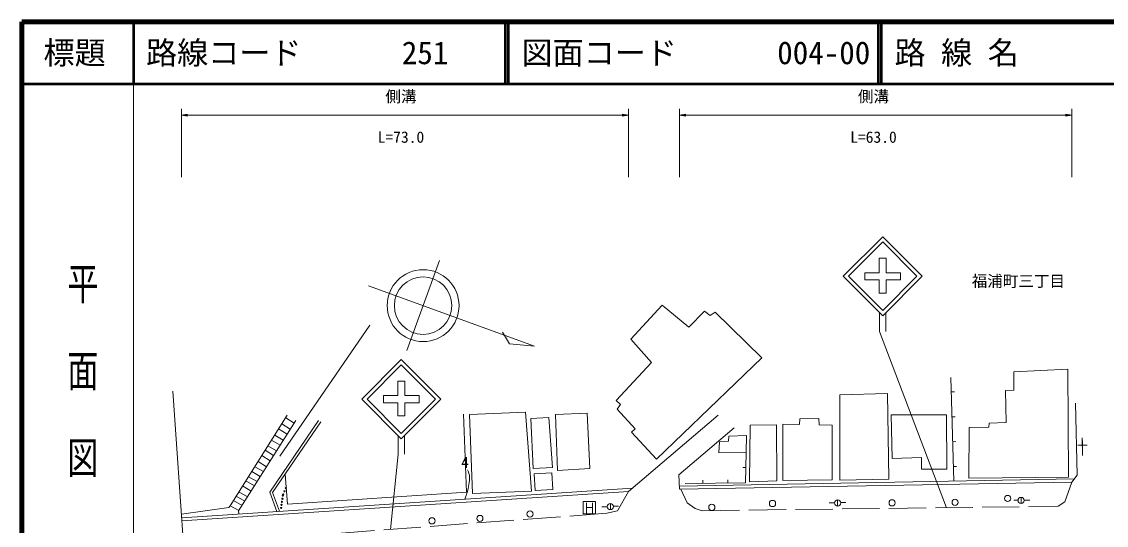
# Model space of a CAD drawing. Units: millimetres, scale not verified. Extents: x 40000 to 680000, y 20000 to 380000.
# Drawn here: x 40000 to 214449, y 299028 to 380000 of the extents above; entities that cross this region are included whole.
import ezdxf
from ezdxf.enums import TextEntityAlignment as Align

# ---------------------------------------------------------------- set-up
doc = ezdxf.new("R2010")
doc.units = ezdxf.units.MM
doc.header["$LTSCALE"] = 1000
doc.linetypes.add('DASHED', pattern=[7.5, 6, -1.5])
doc.layers.add('M-BMK-HTXT', color=7, linetype='Continuous')
doc.layers.add('M-TTL-TXT', color=7, linetype='Continuous')
for name, color, linetype, lineweight in [('M-BMK-OTRS', 5, 'Continuous', 13), ('M-BMK-SRVR', 3, 'Continuous', 13), ('M-STR-HTXT', 7, 'Continuous', 13), ('M-STR-STRC', 7, 'Continuous', 13), ('M-TTL', 2, 'Continuous', 140), ('M-TTL-BAND', 7, 'Continuous', 13), ('M-TTL-LINE', 7, 'Continuous', 50), ('M-WORK', 1, 'Continuous', 13)]:
    doc.layers.add(name, color=color, linetype=linetype, lineweight=lineweight)
doc.styles.add('@ＭＳ ゴシック', font='')
doc.styles.add('ＭＳ ゴシック', font='')
doc.styles.get('@ＭＳ ゴシック').set_extended_font_data('@MS Gothic')
doc.styles.get('ＭＳ ゴシック').set_extended_font_data('MS Gothic')

# ---------------------------------------------------------------- blocks, each defined once
blk = doc.blocks.new('plus')
at = {"color": 0, "linetype": 'Continuous', "lineweight": -2}
for p, q in [((-1.25, 0), (1.25, 0)), ((0, -1.25), (0, 1.25))]:
    blk.add_line(p, q, dxfattribs=at)
blk = doc.blocks.new('open_arrow')
at = {"color": 0, "linetype": 'Continuous', "lineweight": -2}
blk.add_lwpolyline([(7.5, 1.25), (0, 0), (7.5, -1.25)], dxfattribs=at)

msp = doc.modelspace()

# ---------------------------------------------------------------- linework, layer by layer
at = {"layer": 'M-BMK-OTRS'}
msp.add_line((66328, 291848), (64295, 320570), dxfattribs=at)
at = {"layer": 'M-BMK-SRVR'}
for p, q in [((104562, 334348), (107197, 341583)), ((101928, 327113), (104562, 334348))]:
    msp.add_line(p, q, dxfattribs=at)
msp.add_lwpolyline([(95765, 337551), (122461, 327832), (118441, 328221), (117350, 330070)], dxfattribs=at)
for radius in [5775, 4620]:
    msp.add_circle((104562, 334348), radius, dxfattribs=at)
at = {"layer": 'M-STR-HTXT'}
for p, q in [((65692, 354980), (65692, 365980)), ((65692, 364980), (137597, 364980)), ((137597, 354980), (137597, 365980)), ((145796, 354980), (145796, 365980)), ((145796, 364980), (208896, 364980)), ((208896, 354980), (208896, 365980))]:
    msp.add_line(p, q, dxfattribs=at)
at = {"layer": 'M-STR-STRC'}
for p, q in [((177982, 333200), (177982, 330200)), ((178982, 330200), (178982, 333200)), ((81503, 310144), (96006, 331223)), ((177982, 330200), (188742, 301861)), ((100556, 313439), (100556, 310439)), ((101556, 310439), (101556, 313439)), ((99317, 298370), (100556, 310439)), ((132293, 302868), (130293, 302868)), ((130293, 302868), (130293, 300868)), ((130834, 300953), (130834, 302653)), ((130834, 301868), (131825, 301868)), ((131825, 302663), (131825, 300959)), ((132293, 300868), (132293, 302868)), ((130293, 300868), (132293, 300868))]:
    msp.add_line(p, q, dxfattribs=at)
for points in [[(178482, 332700), (184846, 339064), (178482, 345428), (172118, 339064)], [(178482, 333548), (183997, 339064), (178482, 344579), (172966, 339064)], [(179057, 339639), (179057, 341976), (177907, 341976), (177907, 339639), (175605, 339639), (175605, 338489), (177907, 338489), (177907, 336367), (179057, 336367), (179057, 338489), (181358, 338489), (181358, 339639)], [(101056, 312939), (107420, 319303), (101056, 325667), (94692, 319303)], [(101056, 313787), (106572, 319303), (101056, 324818), (95541, 319303)], [(101631, 319878), (101631, 322215), (100481, 322215), (100481, 319878), (98180, 319878), (98180, 318728), (100481, 318728), (100481, 316606), (101631, 316606), (101631, 318728), (103933, 318728), (103933, 319878)]]:
    msp.add_lwpolyline(points, close=True, dxfattribs=at)
at = {"layer": 'M-TTL'}
for p, q in [((40000, 380000), (40000, 20000)), ((680000, 380000), (40000, 380000))]:
    msp.add_line(p, q, dxfattribs=at)
at = {"layer": 'M-TTL-BAND'}
msp.add_line((58000, 370000), (58000, 20000), dxfattribs=at)
at = {"layer": 'M-TTL-LINE'}
for p, q in [((58000, 380000), (58000, 370000)), ((117750, 380000), (117750, 370000)), ((118250, 380000), (118250, 370000)), ((177750, 380000), (177750, 370000)), ((178250, 380000), (178250, 370000)), ((40000, 370000), (680000, 370000))]:
    msp.add_line(p, q, dxfattribs=at)
at = {"layer": 'M-WORK'}
for p, q in [((137955, 328972), (143021, 334414)), ((143021, 334414), (147326, 330911)), ((147326, 330911), (149849, 333455)), ((149849, 333455), (150745, 332777)), ((150745, 332777), (151554, 333295)), ((151554, 333295), (159036, 325954)), ((141322, 325209), (137955, 328972)), ((135604, 319106), (141322, 325209)), ((159036, 325954), (142106, 309675)), ((189923, 306126), (189454, 322810)), ((199558, 323712), (208244, 324137)), ((199558, 320752), (199558, 323712)), ((208244, 324137), (208361, 306775)), ((189520, 320466), (190020, 320480)), ((198234, 320720), (199558, 320752)), ((198338, 315579), (198234, 320720)), ((136334, 318449), (135604, 319106)), ((135760, 317699), (136334, 318449)), ((138651, 314537), (135760, 317699)), ((209785, 307079), (209476, 318679)), ((82717, 316719), (73531, 302179)), ((84072, 315885), (74886, 301345)), ((79918, 304335), (87762, 315890)), ((83800, 315453), (82460, 316311)), ((111532, 304378), (111034, 316906)), ((152021, 316749), (137597, 304459)), ((165104, 315248), (165145, 316169)), ((165145, 316169), (168234, 316220)), ((168234, 316220), (168267, 315166)), ((179868, 316768), (188765, 316768)), ((179986, 309787), (179868, 316768)), ((188765, 316768), (188820, 308035)), ((189633, 316467), (190132, 316482)), ((80364, 304280), (88093, 315666)), ((82686, 313690), (81326, 314517)), ((83204, 314510), (81856, 315356)), ((138056, 314006), (138651, 314537)), ((154609, 314684), (145704, 307157)), ((162440, 306233), (162440, 315271)), ((162440, 315271), (165104, 315248)), ((168267, 315166), (170352, 315146)), ((170352, 315146), (170352, 306342)), ((192318, 306603), (192381, 314750)), ((192381, 314750), (195539, 314812)), ((195539, 314812), (195586, 315438)), ((195586, 315438), (198338, 315579)), ((81564, 311915), (80199, 312734)), ((82068, 312713), (80702, 313529)), ((142106, 309675), (138056, 314006)), ((152119, 310675), (152210, 312434)), ((152210, 312434), (153704, 312552)), ((153704, 312552), (153746, 313379)), ((153746, 313379), (156560, 313441)), ((156560, 313441), (156512, 310759)), ((189745, 312469), (190245, 312483)), ((210579, 313106), (210626, 310276)), ((80519, 310260), (79178, 311117)), ((80991, 311007), (79613, 311805)), ((156512, 310759), (152119, 310675)), ((156512, 310759), (156414, 305879)), ((79378, 308454), (78023, 309289)), ((79986, 309418), (78624, 310241)), ((184739, 309927), (179986, 309787)), ((184739, 308051), (184739, 309927)), ((78373, 306864), (76990, 307654)), ((78872, 307654), (77495, 308453)), ((82371, 307236), (82741, 302413)), ((145704, 307157), (145821, 304812)), ((156463, 308319), (155963, 308329)), ((188820, 308035), (184739, 308051)), ((189857, 308471), (190357, 308485)), ((208896, 305977), (209785, 307079)), ((76900, 304533), (75537, 305354)), ((77434, 305378), (76057, 306178)), ((77856, 306046), (76475, 306839)), ((145796, 305312), (209305, 306484)), ((145821, 304812), (208896, 305977)), ((156414, 305879), (146735, 305723)), ((149575, 305768), (149567, 306268)), ((153574, 305833), (153566, 306333)), ((170352, 306342), (162440, 306233)), ((208361, 306775), (192318, 306603)), ((65736, 300242), (138234, 305002)), ((65769, 299743), (137597, 304459)), ((75874, 302908), (74490, 303697)), ((76317, 303611), (74942, 304412)), ((81044, 301247), (79918, 304335)), ((81460, 301274), (80364, 304280)), ((82741, 302413), (111532, 304378)), ((73339, 301876), (65692, 300838)), ((73531, 302179), (73339, 301876)), ((74935, 301422), (73531, 302179)), ((75445, 302230), (74043, 302989)), ((134189, 302004), (133299, 301984)), ((134687, 301543), (134687, 302543)), ((135186, 302086), (136009, 302113)), ((170735, 302640), (169865, 302634)), ((171234, 302122), (171234, 303122)), ((171732, 302668), (172571, 302696)), ((200252, 303088), (199571, 303091)), ((200748, 302521), (200748, 303521)), ((201247, 303054), (202163, 303075)), ((74949, 300846), (74886, 301345))]:
    msp.add_line(p, q, dxfattribs=at)
at = {"layer": 'M-WORK', "linetype": 'DASHED'}
for p, q in [((207773, 302800), (208896, 305977)), ((137597, 304459), (135815, 301340)), ((146018, 304816), (147009, 302631)), ((147009, 302631), (148343, 301755)), ((149459, 301380), (206710, 302081)), ((206710, 302081), (207773, 302800)), ((134126, 300964), (66042, 295890)), ((135815, 301340), (134126, 300964)), ((148343, 301755), (149459, 301380))]:
    msp.add_line(p, q, dxfattribs=at)
at = {"layer": 'M-WORK'}
for points in [[(171568, 320029), (171568, 306273), (179452, 306457), (179280, 320217)], [(111999, 316833), (112515, 304121), (121983, 304505), (121049, 317201)], [(121865, 316219), (122264, 308151), (125378, 308305), (124783, 316364)], [(126182, 307843), (125852, 316845), (130926, 317031), (131362, 308164)], [(157154, 315118), (157076, 306018), (161451, 306159), (161383, 315188)], [(122428, 307283), (125266, 307448), (125420, 304783), (122582, 304618)]]:
    msp.add_lwpolyline(points, close=True, dxfattribs=at)
for centre, radius in [((81997, 303799), 100), ((82058, 304006), 100), ((82273, 304494), 100), ((82488, 304982), 100), ((198582, 303342), 500), ((81727, 301810), 100), ((81795, 302307), 100), ((81862, 302804), 100), ((81930, 303302), 100), ((134687, 302043), 500), ((151001, 301926), 500), ((160758, 302536), 500), ((171234, 302622), 500), ((179998, 302638), 500), ((190131, 302716), 500), ((200748, 303021), 500), ((106008, 299741), 500), ((113694, 300129), 500), ((121769, 300832), 500)]:
    msp.add_circle(centre, radius, dxfattribs=at)
msp.add_open_spline([(111728, 307929), (111921, 307433), (112004, 307232), (112040, 306761), (112075, 306313), (112004, 306059), (111936, 305614), (111857, 305103), (111793, 304818), (111644, 304322), (111514, 303887), (111455, 303734), (111249, 303230)], degree=3, knots=[0, 0, 0, 0, 1, 1, 1, 2, 2, 2, 3, 3, 3, 4, 4, 4, 4], dxfattribs=at)

# ---------------------------------------------------------------- block references
at = {"layer": 'M-STR-HTXT', "xscale": 133, "yscale": 133}
for p in [(65692, 364980), (145796, 364980)]:
    msp.add_blockref('open_arrow', p, dxfattribs=at)
at = {"layer": 'M-STR-HTXT', "xscale": 133, "yscale": 133, "rotation": 180}
for p in [(137597, 364980), (208896, 364980)]:
    msp.add_blockref('open_arrow', p, dxfattribs=at)
at = {"layer": 'M-WORK', "xscale": 600, "yscale": 600}
msp.add_blockref('plus', (210599, 311887), dxfattribs=at)

# ---------------------------------------------------------------- texts
at = {"layer": 'M-BMK-HTXT', "style": 'ＭＳ ゴシック'}
msp.add_text('福浦町三丁目', height=1833, dxfattribs=at).set_placement((192805, 336828), align=Align.BOTTOM_LEFT)
at = {"layer": 'M-STR-HTXT', "style": 'ＭＳ ゴシック'}
for p in [(98500, 366500), (174500, 366500)]:
    msp.add_text('側溝', height=1833, dxfattribs=at).set_placement(p, align=Align.BOTTOM_LEFT)
for s, p in [('L=73.0', (101000, 359980)), ('L=63.0', (177000, 359980))]:
    msp.add_text(s, height=1833, dxfattribs=at).set_placement(p, align=Align.BOTTOM_CENTER)
at = {"layer": 'M-TTL-BAND', "style": '@ＭＳ ゴシック', "width": 1.4}
msp.add_text('平  面  図', height=3666, rotation=270, dxfattribs=at).set_placement((49777, 306475), align=Align.MIDDLE_RIGHT)
at = {"layer": 'M-TTL-TXT', "style": 'ＭＳ ゴシック'}
msp.add_text('標題', height=3666, dxfattribs=at).set_placement((48500, 375000), align=Align.MIDDLE_CENTER)
for s, p in [('路線コード', (60000, 375000)), ('図面コード', (120380, 375000)), ('路 線 名', (180380, 375000)), ('251', (101142, 375000)), ('004-00', (161521, 375000))]:
    msp.add_text(s, height=3666, dxfattribs=at).set_placement(p, align=Align.MIDDLE_LEFT)
at = {"layer": 'M-WORK', "style": 'ＭＳ ゴシック'}
msp.add_text('4', height=1833, dxfattribs=at).set_placement((110680, 307697), align=Align.BOTTOM_LEFT)

doc.saveas('drawing.dxf')
